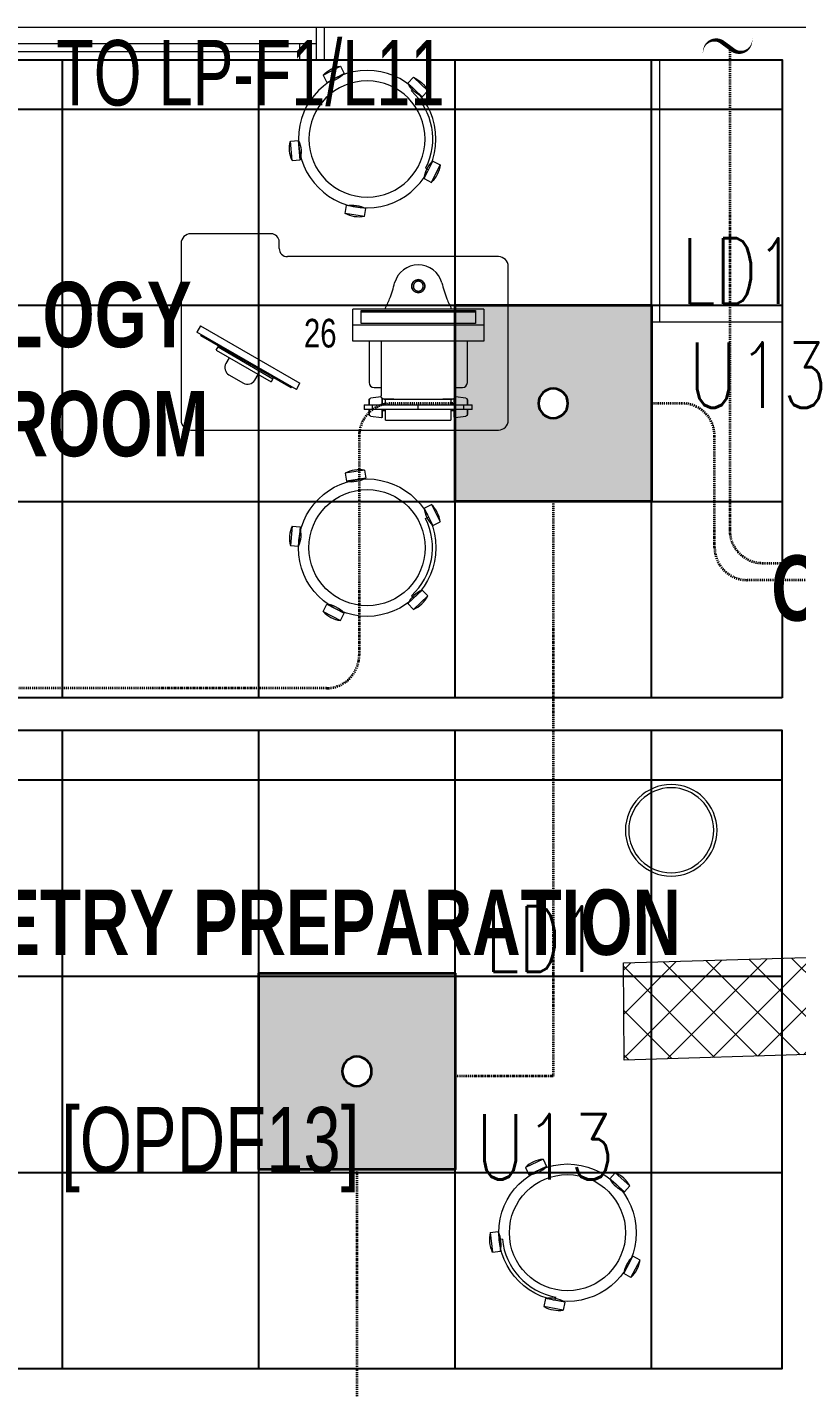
# Model space of a CAD drawing. Extents: x -12260 to 184725, y -29287 to 19916.
# Drawn here: x 17968 to 20320, y -6869 to -2710 of the extents above; entities that cross this region are included whole.
import ezdxf
from ezdxf import colors
from ezdxf.entities.mleader import LeaderData, LeaderLine
from ezdxf.enums import TextEntityAlignment as Align
from ezdxf.math import Vec2, Vec3

# ---------------------------------------------------------------- set-up
doc = ezdxf.new("R2010")
doc.units = 0
doc.header["$LTSCALE"] = 0.25
doc.linetypes.add('DASHDOT', pattern=[25.4, 12.7, -6.35, 0, -6.35])
for name, color, linetype, lineweight in [('01-First Floor-FUR$0$72_EGR_BASE_TEXT', 252, 'Continuous', 5), ('01-First Floor-FUR$0$72_EGR_EQP_TAG', 142, 'Continuous', 5), ('01-First Floor-FUR$0$Aluminum', 251, 'Continuous', 5), ('01-First Floor-FUR$0$C-HYDR-CTCH', 251, 'Continuous', 5), ('01-First Floor-FUR$0$Hatch', 252, 'Continuous', 5), ('01-First Floor-FUR$0$LOADING', 253, 'Continuous', 5), ('01-First Floor-FUR$0$TME-MEDICAL EQUIPMENT', 42, 'Continuous', 13), ('01-First Floor-FUR$0$Walls', 251, 'Continuous', 5), ('E-LITE-CIRC', 6, 'Continuous', 25), ('E-LITE-CIRC-NUMB', 6, 'Continuous', 25), ('E-LITE-CLNG', 150, 'Continuous', 35), ('E-LITE-CLNG-CNDT', 6, 'DASHDOT', 35), ('E-LITE-CTRL', 6, 'Continuous', 25), ('E-LITE-IDEN', 6, 'Continuous', 25), ('E-LITE-TEXT', 6, 'Continuous', 25)]:
    doc.layers.add(name, color=color, linetype=linetype, lineweight=lineweight)
doc.layers.add('01-First Floor-FUR$0$FALSE CEILING', color=251, linetype='Continuous')
doc.layers.add('E-LIGHTING CONDUIT', color=6, linetype='Continuous')
doc.styles.add('01-First Floor-FUR$0$X3G_ENTITY_257CFD', font='swisscl.ttf', dxfattribs={"height": 200})
doc.styles.add('01-First Floor-FUR$0$X3G_ENTITY_9EC9', font='swisscl.ttf', dxfattribs={"height": 0.2})
doc.styles.add('01-First Floor-FUR$0$X3G_ENTITY_9F38', font='swisscl.ttf', dxfattribs={"height": 0.2})
doc.styles.add('DC_Elc_Romans', font='elc_romans.shx', dxfattribs={"width": 0.7})
doc.styles.add('DC_SIMPLEX', font='SIMPLEX.shx', dxfattribs={"width": 0.7})

# ---------------------------------------------------------------- blocks, each defined once
blk = doc.blocks.new('DC_Arrow-ArrowEllipse')
at = {"color": 0}
blk.add_ellipse((0, 0), major_axis=(0.4, 0), ratio=0.4, dxfattribs=at)
at = {"color": 0, "ltscale": 0.5}
blk.add_solid([(-1.4, 0.167), (-0.4, 0), (-1.4, -0.167)], dxfattribs=at)
blk = doc.blocks.new('*U219')
h = blk.add_hatch(color=254)
h.dxf.hatch_style = 1
h.paths.add_polyline_path([(-300, 300), (-300, -300), (300, -300), (300, 300)])
edge = h.paths.add_edge_path(flags=16)
edge.add_arc((0, 0), 45, 0, 360)
blk.add_lwpolyline([(-300, 300), (-300, -300), (300, -300), (300, 300)], close=True)
blk.add_circle((0, 0), 45)
at = {"layer": 'E-LITE-CIRC-NUMB', "style": 'DC_SIMPLEX', "width": 0.7, "flags": 8}
blk.add_attdef('CIRCUIT', text='', height=200, rotation=0, dxfattribs=at).set_placement((-473.9, 300), align=Align.RIGHT)
at = {"layer": 'E-LITE-CTRL', "style": 'DC_SIMPLEX', "width": 0.7, "flags": 8}
blk.add_attdef('CONTROL', (1118.9, -935), '', height=200, rotation=360, dxfattribs=at)
at = {"layer": 'E-LITE-IDEN', "style": 'DC_SIMPLEX', "width": 0.7, "flags": 8}
blk.add_attdef('TYPE', (460.4, 457.6), '', height=200, rotation=360, dxfattribs=at)
blk = doc.blocks.new('*U218')
h = blk.add_hatch(color=254)
h.dxf.hatch_style = 1
h.paths.add_polyline_path([(-300, 300), (-300, -300), (300, -300), (300, 300)])
edge = h.paths.add_edge_path(flags=16)
edge.add_arc((0, 0), 45, 0, 360)
blk.add_lwpolyline([(-300, 300), (-300, -300), (300, -300), (300, 300)], close=True)
blk.add_circle((0, 0), 45)
at = {"layer": 'E-LITE-CIRC-NUMB', "style": 'DC_SIMPLEX', "width": 0.7, "flags": 8}
blk.add_attdef('CIRCUIT', text='', height=200, rotation=0, dxfattribs=at).set_placement((-473.9, 300), align=Align.RIGHT)
at = {"layer": 'E-LITE-CTRL', "style": 'DC_SIMPLEX', "width": 0.7, "flags": 8}
blk.add_attdef('CONTROL', (1118.9, -935), '', height=200, rotation=360, dxfattribs=at)
at = {"layer": 'E-LITE-IDEN', "style": 'DC_SIMPLEX', "width": 0.7, "flags": 8}
blk.add_attdef('TYPE', (460.4, 457.6), '', height=200, rotation=360, dxfattribs=at)
blk = doc.blocks.new('01-First Floor-FUR$0$ME18017-P')
at = {"layer": '01-First Floor-FUR$0$LOADING'}
for p, q in [((-0.03, 0.5), (-0.03, 0.03)), ((0.94, 0.53), (0, 0.53)), ((0.345, 0.5), (0.145, 0.5)), ((0.145, 0.4675), (0.145, 0.5)), ((0.345, 0.5), (0.345, 0.4675)), ((0.97, -0.04), (0.97, 0.5)), ((0.0801, 0.4675), (0.0801, 0.4525)), ((0.0801, 0.4675), (0.1055, 0.4675)), ((0.1327, 0.492), (0.0993, 0.4871)), ((0.1055, 0.4675), (0.245, 0.4675)), ((0.1055, 0.4675), (0.1055, 0.4525)), ((0.145, 0.47), (0.135, 0.47)), ((0.245, 0.4675), (0.3845, 0.4675)), ((0.245, 0.4675), (0.245, 0.4525)), ((0.355, 0.47), (0.345, 0.47)), ((0.3907, 0.4871), (0.3573, 0.492)), ((0.3845, 0.4675), (0.4099, 0.4675)), ((0.3845, 0.4675), (0.3845, 0.4525)), ((0.4099, 0.4525), (0.4099, 0.4675)), ((0.1055, 0.4525), (0.0801, 0.4525)), ((0.0993, 0.4329), (0.1316, 0.4281)), ((0.245, 0.4525), (0.1055, 0.4525)), ((0.1312, 0.4257), (0.1312, 0.2579)), ((0.135, 0.45), (0.145, 0.45)), ((0.145, 0.4357), (0.145, 0.4525)), ((0.17, 0.4357), (0.17, 0.4358)), ((0.3845, 0.4525), (0.245, 0.4525)), ((0.32, 0.4357), (0.32, 0.4358)), ((0.345, 0.4525), (0.345, 0.4357)), ((0.345, 0.45), (0.355, 0.45)), ((0.3584, 0.4281), (0.3907, 0.4329)), ((0.3588, 0.2579), (0.3588, 0.4257)), ((0.4099, 0.4525), (0.3845, 0.4525)), ((0.095, 0.385), (0.095, 0.2579)), ((0.1312, 0.4), (0.11, 0.4)), ((0.38, 0.4), (0.3588, 0.4)), ((0.395, 0.2579), (0.395, 0.385)), ((0.6176, 0.4063), (0.6065, 0.387)), ((0.9105, 0.2115), (0.6065, 0.387)), ((0.6176, 0.4063), (0.9216, 0.2308)), ((0.6317, 0.3982), (0.6333, 0.4009)), ((0.6333, 0.4009), (0.9091, 0.2417)), ((0.689, 0.3729), (0.6947, 0.3828)), ((0.8627, 0.2858), (0.6947, 0.3828)), ((0.7448, 0.3772), (0.7347, 0.3597)), ((0.8235, 0.3611), (0.7795, 0.3865)), ((0.6872, 0.3698), (0.689, 0.3729)), ((0.857, 0.2759), (0.689, 0.3729)), ((0.8227, 0.3089), (0.8328, 0.3264)), ((0.045, 0.2086), (0.045, 0.2579)), ((0.045, 0.2579), (0.445, 0.2579)), ((0.445, 0.2579), (0.445, 0.2086)), ((0.857, 0.2759), (0.8552, 0.2728)), ((0.8627, 0.2858), (0.857, 0.2759)), ((0.045, 0.1602), (0.045, 0.2086)), ((0.445, 0.2086), (0.045, 0.2086)), ((0.445, 0.2086), (0.445, 0.1602)), ((0.9091, 0.2417), (0.9075, 0.2389)), ((0.9105, 0.2115), (0.9216, 0.2308)), ((0.07, 0.1645), (0.07, 0.2043)), ((0.07, 0.2043), (0.42, 0.2043)), ((0.07, 0.1694), (0.42, 0.1694)), ((0.42, 0.2043), (0.42, 0.1645)), ((0.045, 0.1602), (0.445, 0.1602)), ((0.42, 0.1645), (0.07, 0.1645)), ((0, 0), (0.645, 0)), ((0.67, -0.025), (0.67, -0.045)), ((0.695, -0.07), (0.94, -0.07))]:
    blk.add_line(p, q, dxfattribs=at)
at = {"layer": '01-First Floor-FUR$0$LOADING', "flags": 128}
for points in [[(0.095, 0.4822), (0.095, 0.4824), (0.095, 0.4826), (0.095, 0.4828), (0.0951, 0.483), (0.0951, 0.4832), (0.0951, 0.4833), (0.0952, 0.4835), (0.0953, 0.4837), (0.0953, 0.4839), (0.0954, 0.4841), (0.0955, 0.4843), (0.0956, 0.4845), (0.0957, 0.4846), (0.0958, 0.4848), (0.0959, 0.485), (0.096, 0.4851), (0.0961, 0.4853), (0.0962, 0.4855), (0.0964, 0.4856), (0.0965, 0.4857), (0.0967, 0.4859), (0.0968, 0.486), (0.097, 0.4861), (0.0971, 0.4863), (0.0973, 0.4864), (0.0975, 0.4865), (0.0976, 0.4866), (0.0978, 0.4867), (0.098, 0.4867), (0.0982, 0.4868), (0.0984, 0.4869), (0.0986, 0.4869), (0.0988, 0.487), (0.099, 0.487), (0.0992, 0.4871), (0.0993, 0.4871)], [(0.095, 0.4675), (0.095, 0.4678), (0.095, 0.4686), (0.095, 0.4694), (0.095, 0.4702), (0.095, 0.471), (0.095, 0.4718), (0.095, 0.4725), (0.095, 0.4732), (0.095, 0.4739), (0.095, 0.4746), (0.095, 0.4753), (0.095, 0.4759), (0.095, 0.4765), (0.095, 0.4771), (0.095, 0.4776), (0.095, 0.4782), (0.095, 0.4786), (0.095, 0.4791), (0.095, 0.4795), (0.095, 0.4799), (0.095, 0.4803), (0.095, 0.4807), (0.095, 0.481), (0.095, 0.4812), (0.095, 0.4815), (0.095, 0.4817), (0.095, 0.4818), (0.095, 0.482), (0.095, 0.4821), (0.095, 0.4821), (0.095, 0.4822), (0.095, 0.4822)], [(0.095, 0.4822), (0.095, 0.4821), (0.095, 0.4821), (0.095, 0.482), (0.095, 0.4819), (0.095, 0.4817), (0.095, 0.4815), (0.095, 0.4813), (0.095, 0.481), (0.095, 0.4807), (0.095, 0.4804), (0.095, 0.48), (0.095, 0.4797), (0.095, 0.4792), (0.095, 0.4788), (0.095, 0.4783), (0.095, 0.4778), (0.095, 0.4772), (0.095, 0.4767), (0.095, 0.4761), (0.095, 0.4754), (0.095, 0.4748), (0.095, 0.4741), (0.095, 0.4734), (0.095, 0.4727), (0.095, 0.472), (0.095, 0.4712), (0.095, 0.4704), (0.095, 0.4697), (0.095, 0.4688), (0.095, 0.468), (0.095, 0.4675)], [(0.1327, 0.492), (0.1328, 0.492), (0.1329, 0.4921), (0.1329, 0.4921), (0.133, 0.4921), (0.1331, 0.4921), (0.1332, 0.4921), (0.1333, 0.492), (0.1333, 0.492), (0.1334, 0.492), (0.1335, 0.492), (0.1336, 0.492), (0.1337, 0.4919), (0.1337, 0.4919), (0.1338, 0.4919), (0.1339, 0.4919), (0.1339, 0.4918), (0.134, 0.4918), (0.1341, 0.4917), (0.1342, 0.4917), (0.1342, 0.4916), (0.1343, 0.4916), (0.1343, 0.4915), (0.1344, 0.4915), (0.1345, 0.4914), (0.1345, 0.4914), (0.1346, 0.4913), (0.1346, 0.4913), (0.1347, 0.4912), (0.1347, 0.4911), (0.1347, 0.491), (0.1348, 0.491), (0.1348, 0.4909), (0.1348, 0.4908), (0.1349, 0.4908), (0.1349, 0.4907), (0.1349, 0.4906), (0.1349, 0.4905), (0.135, 0.4905), (0.135, 0.4904), (0.135, 0.4903), (0.135, 0.4902), (0.135, 0.4901), (0.135, 0.4901)], [(0.135, 0.4675), (0.135, 0.4683), (0.135, 0.4695), (0.135, 0.4706), (0.135, 0.4717), (0.135, 0.4728), (0.135, 0.4739), (0.135, 0.4749), (0.135, 0.476), (0.135, 0.477), (0.135, 0.478), (0.135, 0.4789), (0.135, 0.4798), (0.135, 0.4807), (0.135, 0.4816), (0.135, 0.4824), (0.135, 0.4832), (0.135, 0.4839), (0.135, 0.4846), (0.135, 0.4853), (0.135, 0.4859), (0.135, 0.4865), (0.135, 0.4871), (0.135, 0.4876), (0.135, 0.488), (0.135, 0.4884), (0.135, 0.4888), (0.135, 0.4891), (0.135, 0.4894), (0.135, 0.4896), (0.135, 0.4898), (0.135, 0.4899), (0.135, 0.49), (0.135, 0.4901), (0.135, 0.4901)], [(0.135, 0.4901), (0.135, 0.49), (0.135, 0.49), (0.135, 0.4898), (0.135, 0.4897), (0.135, 0.4895), (0.135, 0.4892), (0.135, 0.4889), (0.135, 0.4885), (0.135, 0.4881), (0.135, 0.4877), (0.135, 0.4872), (0.135, 0.4867), (0.135, 0.4861), (0.135, 0.4855), (0.135, 0.4848), (0.135, 0.4841), (0.135, 0.4834), (0.135, 0.4826), (0.135, 0.4818), (0.135, 0.4809), (0.135, 0.4801), (0.135, 0.4792), (0.135, 0.4782), (0.135, 0.4772), (0.135, 0.4762), (0.135, 0.4752), (0.135, 0.4742), (0.135, 0.4731), (0.135, 0.472), (0.135, 0.4709), (0.135, 0.47)], [(0.355, 0.4901), (0.355, 0.4901), (0.355, 0.4902), (0.355, 0.4903), (0.355, 0.4904), (0.355, 0.4905), (0.3551, 0.4905), (0.3551, 0.4906), (0.3551, 0.4907), (0.3551, 0.4908), (0.3552, 0.4908), (0.3552, 0.4909), (0.3552, 0.491), (0.3553, 0.4911), (0.3553, 0.4911), (0.3553, 0.4912), (0.3554, 0.4913), (0.3554, 0.4913), (0.3555, 0.4914), (0.3556, 0.4914), (0.3556, 0.4915), (0.3557, 0.4915), (0.3557, 0.4916), (0.3558, 0.4917), (0.3559, 0.4917), (0.3559, 0.4917), (0.356, 0.4918), (0.3561, 0.4918), (0.3561, 0.4919), (0.3562, 0.4919), (0.3563, 0.4919), (0.3564, 0.492), (0.3564, 0.492), (0.3565, 0.492), (0.3566, 0.492), (0.3567, 0.492), (0.3567, 0.492), (0.3568, 0.4921), (0.3569, 0.4921), (0.357, 0.4921), (0.3571, 0.4921), (0.3571, 0.4921), (0.3572, 0.492), (0.3573, 0.492)], [(0.355, 0.47), (0.355, 0.4706), (0.355, 0.4717), (0.355, 0.4728), (0.355, 0.4739), (0.355, 0.4749), (0.355, 0.476), (0.355, 0.477), (0.355, 0.478), (0.355, 0.4789), (0.355, 0.4798), (0.355, 0.4807), (0.355, 0.4816), (0.355, 0.4824), (0.355, 0.4832), (0.355, 0.4839), (0.355, 0.4846), (0.355, 0.4853), (0.355, 0.4859), (0.355, 0.4865), (0.355, 0.4871), (0.355, 0.4876), (0.355, 0.488), (0.355, 0.4884), (0.355, 0.4888), (0.355, 0.4891), (0.355, 0.4894), (0.355, 0.4896), (0.355, 0.4898), (0.355, 0.4899), (0.355, 0.49), (0.355, 0.4901), (0.355, 0.4901)], [(0.355, 0.4901), (0.355, 0.49), (0.355, 0.49), (0.355, 0.4898), (0.355, 0.4897), (0.355, 0.4895), (0.355, 0.4892), (0.355, 0.4889), (0.355, 0.4885), (0.355, 0.4881), (0.355, 0.4877), (0.355, 0.4872), (0.355, 0.4867), (0.355, 0.4861), (0.355, 0.4855), (0.355, 0.4848), (0.355, 0.4841), (0.355, 0.4834), (0.355, 0.4826), (0.355, 0.4818), (0.355, 0.4809), (0.355, 0.4801), (0.355, 0.4792), (0.355, 0.4782), (0.355, 0.4772), (0.355, 0.4762), (0.355, 0.4752), (0.355, 0.4742), (0.355, 0.4731), (0.355, 0.472), (0.355, 0.4709), (0.355, 0.4698), (0.355, 0.4686), (0.355, 0.4675)], [(0.3907, 0.4871), (0.3909, 0.4871), (0.3911, 0.487), (0.3913, 0.487), (0.3915, 0.4869), (0.3917, 0.4869), (0.3919, 0.4868), (0.3921, 0.4867), (0.3922, 0.4866), (0.3924, 0.4865), (0.3926, 0.4864), (0.3928, 0.4863), (0.3929, 0.4862), (0.3931, 0.4861), (0.3932, 0.486), (0.3934, 0.4858), (0.3935, 0.4857), (0.3937, 0.4855), (0.3938, 0.4854), (0.3939, 0.4852), (0.3941, 0.4851), (0.3942, 0.4849), (0.3943, 0.4847), (0.3944, 0.4846), (0.3945, 0.4844), (0.3946, 0.4842), (0.3946, 0.484), (0.3947, 0.4838), (0.3948, 0.4837), (0.3948, 0.4835), (0.3949, 0.4833), (0.3949, 0.4831), (0.3949, 0.4829), (0.395, 0.4827), (0.395, 0.4825), (0.395, 0.4823), (0.395, 0.4822)], [(0.395, 0.4675), (0.395, 0.4678), (0.395, 0.4686), (0.395, 0.4694), (0.395, 0.4702), (0.395, 0.471), (0.395, 0.4718), (0.395, 0.4725), (0.395, 0.4732), (0.395, 0.4739), (0.395, 0.4746), (0.395, 0.4753), (0.395, 0.4759), (0.395, 0.4765), (0.395, 0.4771), (0.395, 0.4776), (0.395, 0.4782), (0.395, 0.4786), (0.395, 0.4791), (0.395, 0.4795), (0.395, 0.4799), (0.395, 0.4803), (0.395, 0.4807), (0.395, 0.481), (0.395, 0.4812), (0.395, 0.4815), (0.395, 0.4817), (0.395, 0.4818), (0.395, 0.482), (0.395, 0.4821), (0.395, 0.4821), (0.395, 0.4822), (0.395, 0.4822)], [(0.395, 0.4822), (0.395, 0.4821), (0.395, 0.4821), (0.395, 0.482), (0.395, 0.4819), (0.395, 0.4817), (0.395, 0.4815), (0.395, 0.4813), (0.395, 0.481), (0.395, 0.4807), (0.395, 0.4804), (0.395, 0.48), (0.395, 0.4797), (0.395, 0.4792), (0.395, 0.4788), (0.395, 0.4783), (0.395, 0.4778), (0.395, 0.4772), (0.395, 0.4767), (0.395, 0.4761), (0.395, 0.4754), (0.395, 0.4748), (0.395, 0.4741), (0.395, 0.4734), (0.395, 0.4727), (0.395, 0.472), (0.395, 0.4712), (0.395, 0.4704), (0.395, 0.4697), (0.395, 0.4688), (0.395, 0.468), (0.395, 0.4675)], [(0.095, 0.4525), (0.095, 0.4522), (0.095, 0.4514), (0.095, 0.4506), (0.095, 0.4498), (0.095, 0.449), (0.095, 0.4482), (0.095, 0.4475), (0.095, 0.4468), (0.095, 0.4461), (0.095, 0.4454), (0.095, 0.4447), (0.095, 0.4441), (0.095, 0.4435), (0.095, 0.4429), (0.095, 0.4424), (0.095, 0.4418), (0.095, 0.4414), (0.095, 0.4409), (0.095, 0.4405), (0.095, 0.4401), (0.095, 0.4397), (0.095, 0.4393), (0.095, 0.439), (0.095, 0.4388), (0.095, 0.4385), (0.095, 0.4383), (0.095, 0.4382), (0.095, 0.438), (0.095, 0.4379), (0.095, 0.4379), (0.095, 0.4378), (0.095, 0.4378)], [(0.095, 0.4378), (0.095, 0.4379), (0.095, 0.4379), (0.095, 0.438), (0.095, 0.4381), (0.095, 0.4383), (0.095, 0.4385), (0.095, 0.4387), (0.095, 0.439), (0.095, 0.4393), (0.095, 0.4396), (0.095, 0.44), (0.095, 0.4403), (0.095, 0.4408), (0.095, 0.4412), (0.095, 0.4417), (0.095, 0.4422), (0.095, 0.4428), (0.095, 0.4433), (0.095, 0.4439), (0.095, 0.4446), (0.095, 0.4452), (0.095, 0.4459), (0.095, 0.4466), (0.095, 0.4473), (0.095, 0.448), (0.095, 0.4488), (0.095, 0.4496), (0.095, 0.4503), (0.095, 0.4512), (0.095, 0.452), (0.095, 0.4525)], [(0.0993, 0.4329), (0.0991, 0.4329), (0.0989, 0.433), (0.0987, 0.433), (0.0985, 0.4331), (0.0983, 0.4331), (0.0981, 0.4332), (0.0979, 0.4333), (0.0978, 0.4334), (0.0976, 0.4335), (0.0974, 0.4336), (0.0972, 0.4337), (0.0971, 0.4338), (0.0969, 0.4339), (0.0968, 0.434), (0.0966, 0.4342), (0.0965, 0.4343), (0.0963, 0.4345), (0.0962, 0.4346), (0.0961, 0.4348), (0.0959, 0.4349), (0.0958, 0.4351), (0.0957, 0.4353), (0.0956, 0.4354), (0.0955, 0.4356), (0.0954, 0.4358), (0.0954, 0.436), (0.0953, 0.4362), (0.0952, 0.4363), (0.0952, 0.4365), (0.0951, 0.4367), (0.0951, 0.4369), (0.0951, 0.4371), (0.095, 0.4373), (0.095, 0.4375), (0.095, 0.4377), (0.095, 0.4378)], [(0.1312, 0.4257), (0.1312, 0.4261), (0.1312, 0.4265), (0.1313, 0.4269), (0.1313, 0.4273), (0.1314, 0.4277), (0.1315, 0.4281), (0.1316, 0.4285), (0.1317, 0.4288), (0.1318, 0.4292), (0.132, 0.4296), (0.1321, 0.43), (0.1323, 0.4303), (0.1325, 0.4307), (0.1327, 0.431), (0.1329, 0.4313), (0.1332, 0.4317), (0.1334, 0.432), (0.1337, 0.4323), (0.1339, 0.4326), (0.1342, 0.4329), (0.1345, 0.4331), (0.1348, 0.4334), (0.1351, 0.4337), (0.1354, 0.4339), (0.1358, 0.4341), (0.1361, 0.4343), (0.1365, 0.4345), (0.1368, 0.4347), (0.1372, 0.4349), (0.1376, 0.435), (0.1379, 0.4352), (0.1383, 0.4353), (0.1387, 0.4354), (0.1391, 0.4355), (0.1395, 0.4356), (0.1399, 0.4356), (0.1403, 0.4357), (0.1407, 0.4357), (0.1411, 0.4357), (0.1412, 0.4357)], [(0.135, 0.4335), (0.135, 0.4339), (0.135, 0.4345), (0.135, 0.4352), (0.135, 0.4359), (0.135, 0.4366), (0.135, 0.4374), (0.135, 0.4382), (0.135, 0.4391), (0.135, 0.4399), (0.135, 0.4408), (0.135, 0.4418), (0.135, 0.4428), (0.135, 0.4438), (0.135, 0.4448), (0.135, 0.4458), (0.135, 0.4469), (0.135, 0.448), (0.135, 0.4491), (0.135, 0.4502), (0.135, 0.4514), (0.135, 0.4525)], [(0.135, 0.45), (0.135, 0.4494), (0.135, 0.4483), (0.135, 0.4472), (0.135, 0.4461), (0.135, 0.4451), (0.135, 0.444), (0.135, 0.443), (0.135, 0.442), (0.135, 0.4411), (0.135, 0.4402), (0.135, 0.4393), (0.135, 0.4384), (0.135, 0.4376), (0.135, 0.4368), (0.135, 0.4361), (0.135, 0.4354), (0.135, 0.4347), (0.135, 0.4341), (0.135, 0.4335)], [(0.245, 0.4357), (0.2408, 0.4357), (0.2367, 0.4357), (0.2326, 0.4357), (0.2285, 0.4357), (0.2244, 0.4357), (0.2203, 0.4357), (0.2163, 0.4357), (0.2123, 0.4357), (0.2084, 0.4357), (0.2046, 0.4357), (0.2008, 0.4357), (0.1971, 0.4357), (0.1934, 0.4357), (0.1899, 0.4357), (0.1864, 0.4357), (0.183, 0.4357), (0.1797, 0.4357), (0.1765, 0.4357), (0.1735, 0.4357), (0.1705, 0.4357), (0.1677, 0.4357), (0.165, 0.4357), (0.1624, 0.4357), (0.16, 0.4357), (0.1576, 0.4357), (0.1555, 0.4357), (0.1534, 0.4357), (0.1516, 0.4357), (0.1498, 0.4357), (0.1482, 0.4357), (0.1468, 0.4357), (0.1455, 0.4357), (0.1444, 0.4357), (0.1435, 0.4357), (0.1427, 0.4357), (0.1421, 0.4357), (0.1416, 0.4357), (0.1413, 0.4357), (0.1412, 0.4357), (0.1412, 0.4357)], [(0.1412, 0.4357), (0.1413, 0.4357), (0.1415, 0.4357), (0.1419, 0.4357), (0.1425, 0.4357), (0.1433, 0.4357), (0.1442, 0.4357), (0.1452, 0.4357), (0.1465, 0.4357), (0.1478, 0.4357), (0.1494, 0.4357), (0.1511, 0.4357), (0.1529, 0.4357), (0.1549, 0.4357), (0.157, 0.4357), (0.1593, 0.4357), (0.1617, 0.4357), (0.1643, 0.4357), (0.1669, 0.4357), (0.1697, 0.4357), (0.17, 0.4357)], [(0.3488, 0.4357), (0.3487, 0.4357), (0.3485, 0.4357), (0.3481, 0.4357), (0.3475, 0.4357), (0.3467, 0.4357), (0.3458, 0.4357), (0.3448, 0.4357), (0.3435, 0.4357), (0.3422, 0.4357), (0.3406, 0.4357), (0.3389, 0.4357), (0.3371, 0.4357), (0.3351, 0.4357), (0.333, 0.4357), (0.3307, 0.4357), (0.3283, 0.4357), (0.3257, 0.4357), (0.3231, 0.4357), (0.3203, 0.4357), (0.3173, 0.4357), (0.3143, 0.4357), (0.3111, 0.4357), (0.3079, 0.4357), (0.3045, 0.4357), (0.3011, 0.4357), (0.2976, 0.4357), (0.2939, 0.4357), (0.2902, 0.4357), (0.2865, 0.4357), (0.2826, 0.4357), (0.2787, 0.4357), (0.2748, 0.4357), (0.2708, 0.4357), (0.2667, 0.4357), (0.2626, 0.4357), (0.2585, 0.4357), (0.2544, 0.4357), (0.2503, 0.4357), (0.2461, 0.4357), (0.245, 0.4357)], [(0.32, 0.4357), (0.3223, 0.4357), (0.325, 0.4357), (0.3276, 0.4357), (0.33, 0.4357), (0.3324, 0.4357), (0.3345, 0.4357), (0.3366, 0.4357), (0.3384, 0.4357), (0.3402, 0.4357), (0.3418, 0.4357), (0.3432, 0.4357), (0.3445, 0.4357), (0.3456, 0.4357), (0.3465, 0.4357), (0.3473, 0.4357), (0.3479, 0.4357), (0.3484, 0.4357), (0.3487, 0.4357), (0.3488, 0.4357), (0.3488, 0.4357)], [(0.3488, 0.4357), (0.3492, 0.4357), (0.3496, 0.4357), (0.35, 0.4356), (0.3504, 0.4356), (0.3508, 0.4355), (0.3512, 0.4354), (0.3516, 0.4353), (0.352, 0.4352), (0.3523, 0.4351), (0.3527, 0.4349), (0.3531, 0.4347), (0.3534, 0.4346), (0.3538, 0.4344), (0.3541, 0.4342), (0.3545, 0.434), (0.3548, 0.4337), (0.3551, 0.4335), (0.3554, 0.4332), (0.3557, 0.4329), (0.356, 0.4327), (0.3563, 0.4324), (0.3565, 0.4321), (0.3568, 0.4318), (0.357, 0.4314), (0.3572, 0.4311), (0.3574, 0.4308), (0.3576, 0.4304), (0.3578, 0.4301), (0.358, 0.4297), (0.3581, 0.4293), (0.3583, 0.4289), (0.3584, 0.4286), (0.3585, 0.4282), (0.3586, 0.4278), (0.3587, 0.4274), (0.3587, 0.427), (0.3588, 0.4266), (0.3588, 0.4262), (0.3588, 0.4258), (0.3588, 0.4257)], [(0.355, 0.4525), (0.355, 0.4517), (0.355, 0.4505), (0.355, 0.4494), (0.355, 0.4483), (0.355, 0.4472), (0.355, 0.4461), (0.355, 0.4451), (0.355, 0.444), (0.355, 0.443), (0.355, 0.442), (0.355, 0.4411), (0.355, 0.4402), (0.355, 0.4393), (0.355, 0.4384), (0.355, 0.4376), (0.355, 0.4368), (0.355, 0.4361), (0.355, 0.4354), (0.355, 0.4347), (0.355, 0.4341), (0.355, 0.4335)], [(0.355, 0.4335), (0.355, 0.4339), (0.355, 0.4345), (0.355, 0.4352), (0.355, 0.4359), (0.355, 0.4366), (0.355, 0.4374), (0.355, 0.4382), (0.355, 0.4391), (0.355, 0.4399), (0.355, 0.4408), (0.355, 0.4418), (0.355, 0.4428), (0.355, 0.4438), (0.355, 0.4448), (0.355, 0.4458), (0.355, 0.4469), (0.355, 0.448), (0.355, 0.4491), (0.355, 0.45)], [(0.395, 0.4378), (0.395, 0.4376), (0.395, 0.4374), (0.395, 0.4372), (0.3949, 0.437), (0.3949, 0.4368), (0.3949, 0.4367), (0.3948, 0.4365), (0.3947, 0.4363), (0.3947, 0.4361), (0.3946, 0.4359), (0.3945, 0.4357), (0.3944, 0.4355), (0.3943, 0.4354), (0.3942, 0.4352), (0.3941, 0.435), (0.394, 0.4349), (0.3939, 0.4347), (0.3938, 0.4345), (0.3936, 0.4344), (0.3935, 0.4343), (0.3933, 0.4341), (0.3932, 0.434), (0.393, 0.4339), (0.3929, 0.4337), (0.3927, 0.4336), (0.3925, 0.4335), (0.3924, 0.4334), (0.3922, 0.4333), (0.392, 0.4333), (0.3918, 0.4332), (0.3916, 0.4331), (0.3914, 0.4331), (0.3912, 0.433), (0.391, 0.433), (0.3908, 0.4329), (0.3907, 0.4329)], [(0.395, 0.4525), (0.395, 0.4522), (0.395, 0.4514), (0.395, 0.4506), (0.395, 0.4498), (0.395, 0.449), (0.395, 0.4482), (0.395, 0.4475), (0.395, 0.4468), (0.395, 0.4461), (0.395, 0.4454), (0.395, 0.4447), (0.395, 0.4441), (0.395, 0.4435), (0.395, 0.4429), (0.395, 0.4424), (0.395, 0.4418), (0.395, 0.4414), (0.395, 0.4409), (0.395, 0.4405), (0.395, 0.4401), (0.395, 0.4397), (0.395, 0.4393), (0.395, 0.439), (0.395, 0.4388), (0.395, 0.4385), (0.395, 0.4383), (0.395, 0.4382), (0.395, 0.438), (0.395, 0.4379), (0.395, 0.4379), (0.395, 0.4378), (0.395, 0.4378)], [(0.395, 0.4378), (0.395, 0.4379), (0.395, 0.4379), (0.395, 0.438), (0.395, 0.4381), (0.395, 0.4383), (0.395, 0.4385), (0.395, 0.4387), (0.395, 0.439), (0.395, 0.4393), (0.395, 0.4396), (0.395, 0.44), (0.395, 0.4403), (0.395, 0.4408), (0.395, 0.4412), (0.395, 0.4417), (0.395, 0.4422), (0.395, 0.4428), (0.395, 0.4433), (0.395, 0.4439), (0.395, 0.4446), (0.395, 0.4452), (0.395, 0.4459), (0.395, 0.4466), (0.395, 0.4473), (0.395, 0.448), (0.395, 0.4488), (0.395, 0.4496), (0.395, 0.4503), (0.395, 0.4512), (0.395, 0.452), (0.395, 0.4525)], [(0.245, 0.0702), (0.2442, 0.0702), (0.2434, 0.0703), (0.2426, 0.0704), (0.2418, 0.0705), (0.241, 0.0706), (0.2402, 0.0708), (0.2395, 0.071), (0.2387, 0.0712), (0.238, 0.0715), (0.2372, 0.0718), (0.2365, 0.0721), (0.2358, 0.0725), (0.2351, 0.0729), (0.2344, 0.0733), (0.2337, 0.0737), (0.2331, 0.0742), (0.2324, 0.0747), (0.2318, 0.0752), (0.2312, 0.0757), (0.2307, 0.0763), (0.2301, 0.0769), (0.2296, 0.0775), (0.2291, 0.0781), (0.2286, 0.0787), (0.2282, 0.0794), (0.2278, 0.0801), (0.2274, 0.0808), (0.227, 0.0815), (0.2267, 0.0822), (0.2264, 0.083), (0.2261, 0.0837), (0.2258, 0.0845), (0.2256, 0.0852), (0.2254, 0.086), (0.2253, 0.0868), (0.2252, 0.0876), (0.2251, 0.0884), (0.225, 0.0892), (0.225, 0.09), (0.225, 0.0908), (0.225, 0.0916), (0.2251, 0.0924), (0.2252, 0.0932), (0.2254, 0.094), (0.2255, 0.0948), (0.2257, 0.0955), (0.2259, 0.0963), (0.2262, 0.0971), (0.2265, 0.0978), (0.2268, 0.0985), (0.2272, 0.0993), (0.2275, 0.1), (0.2279, 0.1006), (0.2284, 0.1013), (0.2288, 0.102), (0.2293, 0.1026), (0.2298, 0.1032), (0.2304, 0.1038), (0.2309, 0.1044), (0.2315, 0.105), (0.2321, 0.1055), (0.2327, 0.106), (0.2334, 0.1065), (0.234, 0.1069), (0.2347, 0.1073), (0.2354, 0.1077), (0.2361, 0.1081), (0.2368, 0.1085), (0.2376, 0.1088), (0.2383, 0.1091), (0.2391, 0.1093), (0.2398, 0.1095), (0.2406, 0.1097), (0.2414, 0.1099), (0.2422, 0.11), (0.243, 0.1101), (0.2438, 0.1102), (0.2446, 0.1102), (0.245, 0.1102)], [(0.245, 0.1052), (0.2444, 0.1052), (0.2438, 0.1052), (0.2432, 0.1051), (0.2426, 0.105), (0.242, 0.1049), (0.2414, 0.1048), (0.2409, 0.1046), (0.2403, 0.1044), (0.2397, 0.1042), (0.2392, 0.104), (0.2386, 0.1038), (0.2381, 0.1035), (0.2375, 0.1032), (0.237, 0.1029), (0.2365, 0.1026), (0.236, 0.1022), (0.2356, 0.1019), (0.2351, 0.1015), (0.2347, 0.1011), (0.2342, 0.1007), (0.2338, 0.1002), (0.2334, 0.0998), (0.2331, 0.0993), (0.2327, 0.0988), (0.2324, 0.0983), (0.2321, 0.0978), (0.2318, 0.0973), (0.2315, 0.0967), (0.2312, 0.0962), (0.231, 0.0956), (0.2308, 0.0951), (0.2306, 0.0945), (0.2305, 0.0939), (0.2303, 0.0933), (0.2302, 0.0928), (0.2301, 0.0922), (0.2301, 0.0916), (0.23, 0.091), (0.23, 0.0904), (0.23, 0.0898), (0.23, 0.0892), (0.2301, 0.0886), (0.2302, 0.088), (0.2303, 0.0874), (0.2304, 0.0868), (0.2305, 0.0862), (0.2307, 0.0856), (0.2309, 0.0851), (0.2311, 0.0845), (0.2314, 0.084), (0.2316, 0.0834), (0.2319, 0.0829), (0.2322, 0.0824), (0.2325, 0.0819), (0.2329, 0.0814), (0.2332, 0.0809), (0.2336, 0.0804), (0.234, 0.08), (0.2344, 0.0796), (0.2349, 0.0791), (0.2353, 0.0788), (0.2358, 0.0784), (0.2363, 0.078), (0.2368, 0.0777), (0.2373, 0.0774), (0.2378, 0.0771), (0.2383, 0.0768), (0.2389, 0.0765), (0.2394, 0.0763), (0.24, 0.0761), (0.2405, 0.0759), (0.2411, 0.0757), (0.2417, 0.0756), (0.2423, 0.0755), (0.2429, 0.0754), (0.2435, 0.0753), (0.2441, 0.0752), (0.2447, 0.0752), (0.245, 0.0752)], [(0.245, 0.1102), (0.2458, 0.1102), (0.2466, 0.1101), (0.2474, 0.1101), (0.2482, 0.11), (0.249, 0.1098), (0.2498, 0.1096), (0.2505, 0.1094), (0.2513, 0.1092), (0.252, 0.1089), (0.2528, 0.1086), (0.2535, 0.1083), (0.2542, 0.1079), (0.2549, 0.1076), (0.2556, 0.1072), (0.2563, 0.1067), (0.2569, 0.1063), (0.2576, 0.1058), (0.2582, 0.1052), (0.2588, 0.1047), (0.2593, 0.1041), (0.2599, 0.1036), (0.2604, 0.103), (0.2609, 0.1023), (0.2614, 0.1017), (0.2618, 0.101), (0.2622, 0.1003), (0.2626, 0.0996), (0.263, 0.0989), (0.2633, 0.0982), (0.2636, 0.0975), (0.2639, 0.0967), (0.2642, 0.0959), (0.2644, 0.0952), (0.2646, 0.0944), (0.2647, 0.0936), (0.2648, 0.0928), (0.2649, 0.092), (0.265, 0.0912), (0.265, 0.0904), (0.265, 0.0896), (0.265, 0.0888), (0.2649, 0.088), (0.2648, 0.0872), (0.2646, 0.0864), (0.2645, 0.0857), (0.2643, 0.0849), (0.2641, 0.0841), (0.2638, 0.0834), (0.2635, 0.0826), (0.2632, 0.0819), (0.2628, 0.0812), (0.2625, 0.0805), (0.2621, 0.0798), (0.2616, 0.0791), (0.2612, 0.0784), (0.2607, 0.0778), (0.2602, 0.0772), (0.2596, 0.0766), (0.2591, 0.076), (0.2585, 0.0755), (0.2579, 0.0749), (0.2573, 0.0744), (0.2566, 0.0739), (0.256, 0.0735), (0.2553, 0.0731), (0.2546, 0.0727), (0.2539, 0.0723), (0.2532, 0.072), (0.2524, 0.0716), (0.2517, 0.0714), (0.2509, 0.0711), (0.2502, 0.0709), (0.2494, 0.0707), (0.2486, 0.0705), (0.2478, 0.0704), (0.247, 0.0703), (0.2462, 0.0702), (0.2454, 0.0702), (0.245, 0.0702)], [(0.245, 0.0752), (0.2456, 0.0752), (0.2462, 0.0753), (0.2468, 0.0753), (0.2474, 0.0754), (0.248, 0.0755), (0.2486, 0.0756), (0.2491, 0.0758), (0.2497, 0.076), (0.2503, 0.0762), (0.2508, 0.0764), (0.2514, 0.0766), (0.2519, 0.0769), (0.2525, 0.0772), (0.253, 0.0775), (0.2535, 0.0778), (0.254, 0.0782), (0.2544, 0.0785), (0.2549, 0.0789), (0.2553, 0.0793), (0.2558, 0.0798), (0.2562, 0.0802), (0.2566, 0.0807), (0.2569, 0.0811), (0.2573, 0.0816), (0.2576, 0.0821), (0.2579, 0.0826), (0.2582, 0.0831), (0.2585, 0.0837), (0.2588, 0.0842), (0.259, 0.0848), (0.2592, 0.0853), (0.2594, 0.0859), (0.2595, 0.0865), (0.2597, 0.0871), (0.2598, 0.0877), (0.2599, 0.0883), (0.2599, 0.0888), (0.26, 0.0894), (0.26, 0.09), (0.26, 0.0906), (0.26, 0.0912), (0.2599, 0.0918), (0.2598, 0.0924), (0.2597, 0.093), (0.2596, 0.0936), (0.2595, 0.0942), (0.2593, 0.0948), (0.2591, 0.0953), (0.2589, 0.0959), (0.2586, 0.0965), (0.2584, 0.097), (0.2581, 0.0975), (0.2578, 0.098), (0.2575, 0.0985), (0.2571, 0.099), (0.2568, 0.0995), (0.2564, 0.1), (0.256, 0.1004), (0.2556, 0.1009), (0.2551, 0.1013), (0.2547, 0.1017), (0.2542, 0.102), (0.2537, 0.1024), (0.2532, 0.1027), (0.2527, 0.1031), (0.2522, 0.1034), (0.2517, 0.1036), (0.2511, 0.1039), (0.2506, 0.1041), (0.25, 0.1043), (0.2495, 0.1045), (0.2489, 0.1047), (0.2483, 0.1048), (0.2477, 0.105), (0.2471, 0.1051), (0.2465, 0.1051), (0.2459, 0.1052), (0.2453, 0.1052), (0.245, 0.1052)]]:
    blk.add_lwpolyline(points, dxfattribs=at)
at = {"layer": '01-First Floor-FUR$0$LOADING'}
for centre, radius, start, end in [((0, 0.5), 0.03, 90, 180), ((0.94, 0.5), 0.03, 0, 90), ((0.11, 0.385), 0.015, 90, 180), ((0.38, 0.385), 0.015, 0, 90), ((0.7668, 0.3645), 0.0254, 60, 150), ((0.8108, 0.3391), 0.0254, 330, 60), ((-0.1266, 0.0147), 0.3063, 21.9154, 28.3612), ((-0.1266, 0.0147), 0.3063, 12.3274, 21.9154), ((0.6166, 0.0147), 0.3063, 158.0846, 167.6726), ((0.6166, 0.0147), 0.3063, 151.6388, 158.0846), ((0.245, 0.0902), 0.02, 90, 270), ((0.245, 0.0902), 0.02, 270, 90), ((0.245, 0.1), 0.075, 195.4176, 344.5824), ((0, 0.03), 0.03, 180, 270), ((0.645, -0.025), 0.025, 0, 90), ((0.94, -0.04), 0.03, 270, 0), ((0.695, -0.045), 0.025, 180, 270)]:
    blk.add_arc(centre, radius, start, end, dxfattribs=at)
blk = doc.blocks.new('01-First Floor-FUR$0$GF21027-P')
at = {"layer": '01-First Floor-FUR$0$LOADING'}
for p, q in [((0.4, 0.4), (-0.4, 0.4)), ((-0.4, 0.4), (-0.4, 0)), ((0.4, 0), (0.4, 0.4)), ((-0.4, 0.025), (0.4, 0.025)), ((-0.4, 0), (0.4, 0))]:
    blk.add_line(p, q, dxfattribs=at)
blk = doc.blocks.new('01-First Floor-FUR$0$HF10037B-P')
at = {"layer": '01-First Floor-FUR$0$LOADING'}
for p, q in [((0.2459, 0.134), (0.1859, 0.134)), ((0.1859, 0.134), (0.1859, 0.109)), ((0.2459, 0.134), (0.2459, 0.109)), ((0.2459, 0.109), (0.1859, 0.109)), ((0, 0), (-0.0142, -0.0583)), ((0, 0), (0.0243, -0.0059)), ((0.0243, -0.0059), (0.01, -0.0642)), ((0.4069, -0.0417), (0.4165, -0.0387)), ((0.4071, -0.0094), (0.431, -0.0018)), ((0.4071, -0.0094), (0.4255, -0.0665)), ((0.431, -0.0018), (0.4493, -0.0589)), ((-0.0142, -0.0583), (0.01, -0.0642)), ((0.4255, -0.0665), (0.4493, -0.0589)), ((0.0524, -0.2725), (0.0674, -0.2525)), ((0.0524, -0.2725), (0.1004, -0.3085)), ((0.0674, -0.2525), (0.1154, -0.2885)), ((0.1004, -0.3085), (0.1154, -0.2885)), ((0.3125, -0.2897), (0.362, -0.2558)), ((0.3266, -0.3103), (0.3125, -0.2897)), ((0.3266, -0.3103), (0.3761, -0.2764)), ((0.3267, -0.268), (0.3323, -0.2763)), ((0.3761, -0.2764), (0.362, -0.2558))]:
    blk.add_line(p, q, dxfattribs=at)
for radius in [0.21, 0.1775]:
    blk.add_circle((0.2161, -0.1014), radius, dxfattribs=at)
for centre, radius, start, end in [((0.2159, 0.0465), 0.0925, 71.0754, 108.9246), ((0.2159, 0.1965), 0.0925, 251.0754, 288.9246), ((0.0779, -0.0499), 0.0925, 147.3419, 185.1912), ((-0.0678, -0.0143), 0.0925, 327.3419, 5.1912), ((0.4996, -0.0113), 0.0925, 178.8412, 216.6904), ((0.3568, -0.057), 0.0925, 358.8412, 36.6904), ((0.2161, -0.1014), 0.2, 303.6037, 17.3657), ((0.1289, -0.2205), 0.0925, 214.1875, 252.0368), ((0.0389, -0.3404), 0.0925, 34.1875, 72.0368), ((0.3867, -0.3449), 0.0925, 105.5121, 143.3614), ((0.3019, -0.2212), 0.0925, 285.5121, 323.3614)]:
    blk.add_arc(centre, radius, start, end, dxfattribs=at)
blk = doc.blocks.new('01-First Floor-FUR$0$WM00001-P')
at = {"layer": '01-First Floor-FUR$0$LOADING'}
for radius in [0.14, 0.13]:
    blk.add_circle((0, 0), radius, dxfattribs=at)
blk = doc.blocks.new('01-First Floor-FUR$0$A$C37be4daf')
at = {"layer": '01-First Floor-FUR$0$Aluminum'}
for p, q in [((1416, 598.2), (216, 598.2)), ((241, 498.2), (241, 598.2)), ((291, 548.2), (291, 598.2)), ((1341, 548.2), (1341, 598.2)), ((1391, 498.2), (1391, 598.2)), ((1391, 548.2), (241, 548.2)), ((291, 573.2), (1341, 573.2)), ((1416, 498.2), (216, 498.2))]:
    blk.add_line(p, q, dxfattribs=at)
at = {"layer": '01-First Floor-FUR$0$Walls'}
for p, q in [((216, 498.2), (216, 598.2)), ((1416, 498.2), (1416, 598.2))]:
    blk.add_line(p, q, dxfattribs=at)
blk = doc.blocks.new('01-First Floor-FUR')
at = {"layer": '01-First Floor-FUR$0$Hatch'}
h = blk.add_hatch(dxfattribs=at)
h.set_pattern_fill('ANSI37', color=256, scale=30)
h.set_pattern_definition([(45, (-1823.345, -13062.25), (-67.35192, 67.35192), []), (135, (-1823.345, -13062.25), (-67.35192, -67.35192), [])])
h.paths.add_polyline_path([(49129.3, 8855.6), (48525.4, 8847.5), (48529.3, 8559.1), (49133.2, 8567.2)])
h.paths.add_polyline_path([(41968.6, 8847.9), (41385, 8842.5), (41365.1, 8551.1), (41948.6, 8556.5)])
h.paths.add_polyline_path([(27591.6, 8840.5), (26992.5, 8836.4), (26986.8, 8543.4), (27585.9, 8547.5)])
h.paths.add_polyline_path([(34776.8, 8842.7), (34175.6, 8835.2), (34167.4, 8549.5), (34768.6, 8557)])
h.paths.add_polyline_path([(20372.4, 8849.8), (19765.9, 8827.9), (19780.4, 8535.4), (20386.9, 8557.2)])
h.paths.add_polyline_path([(13635.8, 8839.4), (12413.8, 8863.3), (12407.4, 8567.2), (13629.3, 8543.3)])
h.paths.add_polyline_path([(13649.8, 1639.3), (12434.8, 1623.6), (12421.4, 1331.2), (13636.4, 1346.9)])
h.paths.add_polyline_path([(13623.8, -5553.9), (12420.7, -5569.8), (12415, -5862.9), (13618.1, -5846.9)])
h.paths.add_polyline_path([(13642.3, -12752.6), (12445.6, -12764), (12448.4, -13058.5), (13645.1, -13047)])
h.paths.add_polyline_path([(6007.3, -12750.5), (5403.7, -12754.2), (5414.4, -13039.6), (6017.9, -13035.9)])
h.paths.add_polyline_path([(5991.8, -5552.5), (5395, -5550.9), (5394.9, -5852.1), (5991.7, -5853.6)])
h.paths.add_polyline_path([(6001.7, 1637.1), (5382.4, 1638.3), (5371.8, 1335.4), (5991.1, 1334.1)])
h.paths.add_polyline_path([(5978.4, 8816.5), (5377.7, 8830.9), (5374.1, 8541.3), (5974.8, 8526.8)])
h.paths.add_polyline_path([(-1220.7, 8814.6), (-1823.3, 8837.3), (-1821.5, 8549), (-1218.8, 8526.3)])
h.paths.add_polyline_path([(-1213, -5563.7), (-1815, -5570.7), (-1811.6, -5862.3), (-1209.6, -5855.3)])
h.paths.add_polyline_path([(-1195.5, -12758.3), (-1793.9, -12759.3), (-1789, -13060), (-1190.6, -13059)])
h.paths.add_polyline_path([(20391.2, -12745), (19785.5, -12758), (19791.3, -13059.2), (20396.9, -13046.2)])
h.paths.add_polyline_path([(20384.7, -5552.6), (19790.3, -5570.1), (19792.4, -5866.7), (20386.8, -5849.1)])
h.paths.add_polyline_path([(20376, 1655.5), (19777, 1647.8), (19781.1, 1347.6), (20380, 1355.3)])
h.paths.add_polyline_path([(27576.3, 1640.2), (26974.4, 1644.9), (26978.6, 1352.8), (27580.6, 1348.1)])
h.paths.add_polyline_path([(27580.1, -5542.5), (26976.2, -5560), (26989.7, -5860.1), (27589.8, -5839.1)])
h.paths.add_polyline_path([(27596.2, -12758.5), (26992.3, -12751.9), (26990, -13037.6), (27593.8, -13044.2)])
h.paths.add_polyline_path([(34794.7, -12748), (34197.4, -12762.6), (34206.4, -13062.3), (34803.7, -13047.7)])
h.paths.add_polyline_path([(34787.4, -5559.7), (34186.1, -5557.7), (34187.2, -5855), (34788.5, -5856.9)])
h.paths.add_polyline_path([(34750.9, 1644.2), (34170.1, 1648.9), (34189.8, 1359), (34770.6, 1354.3)])
h.paths.add_polyline_path([(41954.3, 1643.4), (41356.7, 1657.2), (41358.7, 1365.3), (41956.3, 1351.5)])
h.paths.add_polyline_path([(41955.3, -5555.1), (41386.9, -5562.7), (41388.7, -5856.9), (41957.1, -5849.3)])
h.paths.add_polyline_path([(41992.3, -12752.3), (41387.1, -12754.9), (41388.4, -13059.5), (41993.7, -13056.8)])
h.paths.add_polyline_path([(49166.6, -12752.8), (48578.6, -12736.7), (48565.4, -13043.9), (49153.3, -13060)])
h.paths.add_polyline_path([(49150.8, -5553.4), (48547.6, -5552.3), (48545.6, -5848.8), (49148.8, -5849.9)])
at = {"layer": '01-First Floor-FUR$0$C-HYDR-CTCH', "elevation": 0, "flags": 128}
blk.add_lwpolyline([(20384.7, -5552.6), (20386.8, -5849.1), (19792.4, -5866.7), (19790.3, -5570.1), (20384.7, -5552.6)], dxfattribs=at)
at = {"layer": '01-First Floor-FUR$0$FALSE CEILING', "linetype": 'Continuous'}
for p, q in [((18076, -4760), (18076, -2810)), ((18076, -4760), (18076, -2810)), ((18676, -4760), (18676, -2810)), ((18676, -4760), (18676, -2810)), ((19276, -4760), (19276, -2810)), ((19276, -4760), (19276, -2810)), ((19876, -4760), (19876, -2810)), ((19876, -4760), (19876, -2810)), ((16276, -2960), (20276, -2960)), ((16276, -2960), (20276, -2960)), ((16276, -3560), (20276, -3560)), ((16276, -3560), (20276, -3560)), ((16276, -4160), (20276, -4160)), ((16276, -4160), (20276, -4160)), ((18076, -6810), (18076, -4860)), ((18676, -6810), (18676, -4860)), ((19276, -6810), (19276, -4860)), ((19876, -6810), (19876, -4860)), ((16276, -5010), (20276, -5010)), ((16276, -5610), (20276, -5610)), ((16276, -6210), (20276, -6210))]:
    blk.add_line(p, q, dxfattribs=at)
at = {"layer": '01-First Floor-FUR$0$FALSE CEILING'}
for points in [[(20276, -4760), (16276, -4760), (16276, -2810), (20276, -2810)], [(16276, -6810), (20276, -6810), (20276, -4860), (16276, -4860)]]:
    blk.add_lwpolyline(points, close=True, dxfattribs=at)
at = {"layer": '01-First Floor-FUR$0$Walls'}
for p, q in [((16176, -2710), (23315.6, -2710)), ((16276, -2810), (20276, -2810)), ((20276, -2810), (20276, -4760)), ((16276, -4760), (20276, -4760)), ((20276, -4860), (16276, -4860)), ((20276, -4860), (20276, -5555.8)), ((20276, -5852.4), (20276, -6810)), ((20276, -6810), (16276, -6810))]:
    blk.add_line(p, q, dxfattribs=at)
at = {"rotation": 180}
blk.add_blockref('01-First Floor-FUR$0$A$C37be4daf', (19092, -2211.8), dxfattribs=at)
at = {"layer": '01-First Floor-FUR$0$LOADING', "extrusion": (5.16784e-10, -1.18646e-09, -1), "xscale": 999.9999999999987, "yscale": 999.9999999999987, "zscale": 999.9999999999987, "rotation": 189.0957593830492}
blk.add_blockref('01-First Floor-FUR$0$HF10037B-P', (-18777.6, -3117.8, 0.1), dxfattribs=at)
at = {"layer": '01-First Floor-FUR$0$LOADING', "color": 1, "xscale": 1000, "yscale": 1000, "zscale": 1000, "rotation": 270.0000000209116}
blk.add_blockref('01-First Floor-FUR$0$GF21027-P', (19876, -3210, -0.1), dxfattribs=at)
at = {"layer": '01-First Floor-FUR$0$LOADING', "extrusion": (5.16784e-10, 1.18646e-09, -1), "xscale": -999.9999999999989, "yscale": 999.999999999999, "zscale": 999.999999999999, "rotation": 350.9042406169507}
blk.add_blockref('01-First Floor-FUR$0$HF10037B-P', (-18777.6, -4234.8, 0.1), dxfattribs=at)
at = {"layer": '01-First Floor-FUR$0$LOADING', "extrusion": (-3.71182e-07, -7.42363e-07, -1), "xscale": 1000.000000000008, "yscale": 1000.000000000008, "zscale": 1000.000000000008, "rotation": 270.0000000024583}
blk.add_blockref('01-First Floor-FUR$0$WM00001-P', (-19936.6, -5164.6, 0.1), dxfattribs=at)
at = {"layer": '01-First Floor-FUR$0$LOADING', "extrusion": (-2.79672e-08, 3.6788e-07, -1), "xscale": -1000.000000000001, "yscale": 1000.000000000001, "zscale": 999.999999999999, "rotation": 117.971696169471}
blk.add_blockref('01-First Floor-FUR$0$HF10037B-P', (-19810.4, -6251.2, 0.1), dxfattribs=at)
at = {"layer": '01-First Floor-FUR$0$TME-MEDICAL EQUIPMENT', "xscale": 1000, "yscale": 1000, "zscale": 1000, "rotation": 179.9999999999875}
blk.add_blockref('01-First Floor-FUR$0$ME18017-P', (19408.5, -3411.3, -0.1), dxfattribs=at)
at = {"layer": '01-First Floor-FUR$0$72_EGR_BASE_TEXT', "char_height": 200, "attachment_point": 2, "style": '01-First Floor-FUR$0$X3G_ENTITY_9EC9'}
for s, insert, width in [('{\\fSwis721 LtCn BT|b1|i0|c0|p34;OPHTHALMOLOGY PROCEDURE ROOM}', (17519.8, -3488.2, 0), 2718.422), ('{\\fSwis721 LtCn BT|b1|i0|c0|p34;OBSTETRICS AND GYNAECOLOGY CONSULTATION / EXAMINATION ROOM}', (21990.5, -4324.1, 0), 3714.666)]:
    blk.add_mtext(s, dxfattribs=dict(at, insert=insert, width=width))
at = {"layer": '01-First Floor-FUR$0$72_EGR_BASE_TEXT', "char_height": 200, "attachment_point": 2}
for s, insert, style in [('{\\fSwis721 LtCn BT|b1|i0|c0|p34;OPTOMETRY PREPARATION}', (18542.5, -5345.6, 0), '01-First Floor-FUR$0$X3G_ENTITY_9EC9'), ('[OPDF13]', (18527.7, -6010.5, 0), '01-First Floor-FUR$0$X3G_ENTITY_9F38')]:
    blk.add_mtext(s, dxfattribs=dict(at, insert=insert, style=style))
at = {"layer": '01-First Floor-FUR$0$72_EGR_EQP_TAG', "insert": (18863.9, -3601.4, -0.1), "char_height": 87.47, "attachment_point": 2, "style": '01-First Floor-FUR$0$X3G_ENTITY_257CFD'}
blk.add_mtext('26', dxfattribs=at)
blk = doc.blocks.new('CD-CUT')
at = {"linetype": 'Continuous'}
blk.add_lwpolyline([(-30.4, 100, 0, 1.75, 0), (-13.9, 97.3, 1.75, 17.5, -0.545095), (15.4, 21.1, 17.5, 17.5, 0), (-15.4, -21.1, 17.5, 1.75, 0.545095), (13.9, -97.3, 1.75, 0, 0), (30.4, -100, 0, 0, 0)], format="xyseb", dxfattribs=at)

msp = doc.modelspace()

# ---------------------------------------------------------------- linework, layer by layer
at = {"layer": 'E-LITE-CLNG-CNDT', "color": 1}
for points in [[(20115.6, -2772.7), (20115.6, -4247.7, 0.414214), (20215.6, -4347.7), (23900.6, -4347.7)], [(23899.7, -4399.8), (20169.2, -4399.8, -0.414214), (20069.2, -4299.8), (20069.2, -3959.6, 0.414214), (19969.2, -3859.6), (19876, -3859.6)]]:
    msp.add_lwpolyline(points, format="xyb", dxfattribs=at)
at = {"layer": 'E-LITE-CLNG-CNDT', "color": 1, "elevation": -0.2}
for points in [[(19276, -3859.6), (19082.8, -3859.6, 0.414214), (18982.8, -3959.6), (18982.8, -4630.4, -0.414214), (18882.8, -4730.4), (15935.2, -4730.4, 0.414214), (15835.2, -4830.4), (15835.2, -6662.6, -0.414214), (15735.2, -6762.6), (15576, -6762.6)], [(18976, -6201.2), (18976, -7718.8, 0.414214), (19076, -7818.8), (19276, -7818.8)]]:
    msp.add_lwpolyline(points, format="xyb", dxfattribs=at)
msp.add_lwpolyline([(19576, -4159.6), (19576, -5915.7), (19276, -5915.7)], dxfattribs=at)

# ---------------------------------------------------------------- block references
at = {"layer": 'E-LIGHTING CONDUIT', "xscale": 0.762, "yscale": 0.762, "zscale": 0.762, "rotation": 270}
msp.add_blockref('CD-CUT', (20109, -2767.9), dxfattribs=at)
at = {"layer": 'E-LITE-CLNG'}
ref = msp.add_blockref('*U218', (19576, -3859.6, -0.2), dxfattribs=dict(at, xscale=-1))
ref.add_attrib('TYPE', 'LD1', (19969.5, -3555.1, -0.2), dxfattribs={"layer": 'E-LITE-IDEN', "height": 200, "rotation": 0, "style": 'DC_SIMPLEX', "width": 0.7, "flags": 8})
ref = msp.add_blockref('*U219', (18976, -5901.2, -0.2), dxfattribs=dict(at, xscale=-1))
ref.add_attrib('TYPE', 'LD1', (19369.5, -5596.7, -0.2), dxfattribs={"layer": 'E-LITE-IDEN', "height": 200, "rotation": 0, "style": 'DC_SIMPLEX', "width": 0.7, "flags": 8})
at = {"layer": 'E-LITE-CLNG-CNDT'}
msp.add_blockref('01-First Floor-FUR', (0, 0), dxfattribs=at)

# ---------------------------------------------------------------- texts
at = {"layer": 'E-LITE-CIRC', "style": 'DC_SIMPLEX', "width": 0.8}
for p in [(19988.9, -3873.3, 0), (19338.2, -6232, 0)]:
    msp.add_text('U13', height=200, rotation=0, dxfattribs=at).set_placement(p)

# ---------------------------------------------------------------- leaders
at = {"layer": 'E-LITE-TEXT'}
ml = msp.add_multileader_mtext('Standard', dxfattribs=at)
ml.set_content('TO LP-F1/L11', color=256, style='DC_Elc_Romans')
ml.set_leader_properties(color=45)
ml.set_arrow_properties(name='DC_Arrow-ArrowEllipse')
ml.build(insert=Vec2(0, 0))
ml.multileader.update_dxf_attribs({"dogleg_length": 2, "arrow_head_size": 200, "scale": 100})
ctx = ml.context
ctx.base_point, ctx.scale, ctx.char_height, ctx.arrow_head_size, ctx.landing_gap_size, ctx.plane_origin = Vec3(17857.6, -2882.5), 100, 200, 200, 200, Vec3(11594.6, -854.7)
notes = []
notes.append((ctx, [(0, (1, 1, 0), (17657.6, -2882.5), (1, 0), 200, [(0, [(17196.2, -2784.9)], 0, [])])]))
ctx.mtext.insert, ctx.mtext.flow_direction = Vec3(18057.6, -2749.2), 5
for ctx, leaders in notes:
    for number, flags, end, landing, length, lines in leaders:
        leader = LeaderData()
        leader.index, (leader.has_last_leader_line, leader.has_dogleg_vector, leader.attachment_direction) = number, flags
        leader.last_leader_point, leader.dogleg_vector, leader.dogleg_length = Vec3(end), Vec3(landing), length
        for number, points, colour, breaks in lines:
            line = LeaderLine()
            line.index, line.vertices, line.color, line.breaks = number, Vec3.list(points), colors.encode_raw_color(colour), breaks
            leader.lines.append(line)
        ctx.leaders.append(leader)

doc.saveas('drawing.dxf')
